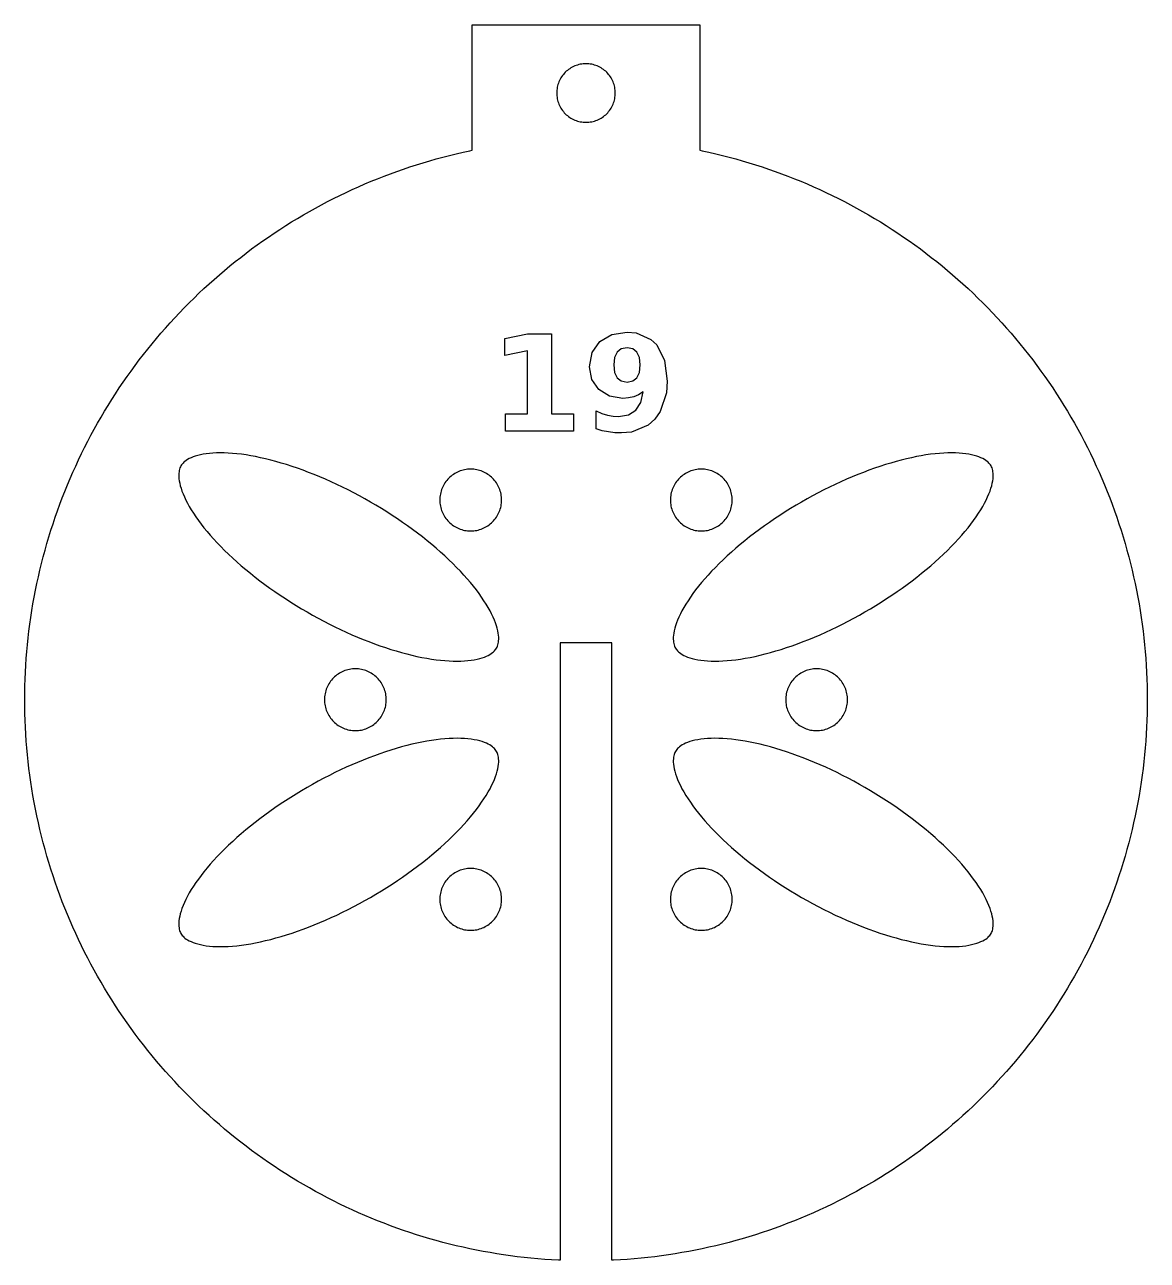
# Model space of a CAD drawing. Header units: millimetres. Extents: x -34 to 108, y -34 to 42.
# Drawn here: x 38.5 to 107.5, y -34.5 to 41.5 of the extents above; entities that cross this region are included whole.
import ezdxf

# ---------------------------------------------------------------- set-up
doc = ezdxf.new("R2010")
doc.units = ezdxf.units.MM
doc.layers.add('CUT', color=1, linetype='Continuous')
doc.layers.add('ENGRAVE', color=7, linetype='Continuous')

msp = doc.modelspace()

# ---------------------------------------------------------------- linework, layer by layer
at = {"layer": 'CUT'}
for points in [[(107.458, -1.693), (107.435, -2.116), (107.407, -2.538), (107.373, -2.96), (107.334, -3.382), (107.29, -3.803), (107.241, -4.223), (107.186, -4.643), (107.127, -5.062), (107.062, -5.481), (106.992, -5.898), (106.917, -6.315), (106.837, -6.731), (106.752, -7.145), (106.662, -7.559), (106.566, -7.972), (106.466, -8.383), (106.361, -8.793), (106.25, -9.202), (106.135, -9.609), (106.014, -10.015), (105.889, -10.419), (105.759, -10.822), (105.623, -11.223), (105.483, -11.623), (105.338, -12.02), (105.188, -12.416), (105.033, -12.81), (104.874, -13.203), (104.709, -13.593), (104.54, -13.981), (104.366, -14.367), (104.188, -14.751), (104.004, -15.132), (103.816, -15.512), (103.624, -15.889), (103.426, -16.263), (103.224, -16.635), (103.018, -17.005), (102.807, -17.372), (102.592, -17.737), (102.372, -18.098), (102.147, -18.457), (101.919, -18.814), (101.686, -19.167), (101.448, -19.518), (101.207, -19.865), (100.961, -20.21), (100.711, -20.552), (100.456, -20.89), (100.198, -21.225), (99.935, -21.558), (99.669, -21.887), (99.398, -22.212), (99.124, -22.534), (98.845, -22.853), (98.563, -23.169), (98.277, -23.481), (97.987, -23.789), (97.693, -24.094), (97.395, -24.395), (97.094, -24.693), (96.789, -24.987), (96.481, -25.277), (96.169, -25.563), (95.853, -25.845), (95.534, -26.124), (95.212, -26.398), (94.887, -26.669), (94.558, -26.935), (94.225, -27.198), (93.89, -27.456), (93.552, -27.711), (93.21, -27.961), (92.865, -28.207), (92.518, -28.448), (92.167, -28.686), (91.814, -28.919), (91.457, -29.147), (91.098, -29.372), (90.737, -29.592), (90.372, -29.807), (90.005, -30.018), (89.635, -30.224), (89.263, -30.426), (88.889, -30.624), (88.512, -30.816), (88.132, -31.004), (87.751, -31.188), (87.367, -31.366), (86.981, -31.54), (86.593, -31.709), (86.203, -31.874), (85.81, -32.033), (85.416, -32.188), (85.02, -32.338), (84.623, -32.483), (84.223, -32.623), (83.822, -32.759), (83.419, -32.889), (83.015, -33.014), (82.609, -33.135), (82.202, -33.25), (81.793, -33.361), (81.383, -33.466), (80.972, -33.566), (80.559, -33.662), (80.145, -33.752), (79.731, -33.837), (79.315, -33.917), (78.898, -33.992), (78.481, -34.062), (78.062, -34.127), (77.643, -34.186), (77.223, -34.241), (76.803, -34.29), (76.382, -34.334), (75.96, -34.373), (75.538, -34.407), (75.116, -34.435), (74.693, -34.458), (74.588, -34.463), (74.588, 3.5), (71.412, 3.5), (71.412, -34.463), (71.307, -34.458), (70.884, -34.435), (70.462, -34.407), (70.04, -34.373), (69.618, -34.334), (69.197, -34.29), (68.777, -34.241), (68.357, -34.186), (67.938, -34.127), (67.519, -34.062), (67.102, -33.992), (66.685, -33.917), (66.269, -33.837), (65.855, -33.752), (65.441, -33.662), (65.028, -33.566), (64.617, -33.466), (64.207, -33.361), (63.798, -33.25), (63.391, -33.135), (62.985, -33.014), (62.581, -32.889), (62.178, -32.759), (61.777, -32.623), (61.377, -32.483), (60.98, -32.338), (60.584, -32.188), (60.19, -32.033), (59.797, -31.874), (59.407, -31.709), (59.019, -31.54), (58.633, -31.366), (58.249, -31.188), (57.868, -31.004), (57.488, -30.816), (57.111, -30.624), (56.737, -30.426), (56.365, -30.224), (55.995, -30.018), (55.628, -29.807), (55.263, -29.592), (54.902, -29.372), (54.543, -29.147), (54.186, -28.919), (53.833, -28.686), (53.482, -28.448), (53.135, -28.207), (52.79, -27.961), (52.448, -27.711), (52.11, -27.456), (51.775, -27.198), (51.442, -26.935), (51.113, -26.669), (50.788, -26.398), (50.466, -26.124), (50.147, -25.845), (49.831, -25.563), (49.519, -25.277), (49.211, -24.987), (48.906, -24.693), (48.605, -24.395), (48.307, -24.094), (48.013, -23.789), (47.723, -23.481), (47.437, -23.169), (47.155, -22.853), (46.876, -22.534), (46.602, -22.212), (46.331, -21.887), (46.065, -21.558), (45.802, -21.225), (45.544, -20.89), (45.289, -20.552), (45.039, -20.21), (44.793, -19.865), (44.552, -19.518), (44.314, -19.167), (44.081, -18.814), (43.853, -18.457), (43.628, -18.098), (43.408, -17.737), (43.193, -17.372), (42.982, -17.005), (42.776, -16.635), (42.574, -16.263), (42.376, -15.889), (42.184, -15.512), (41.996, -15.132), (41.812, -14.751), (41.634, -14.367), (41.46, -13.981), (41.291, -13.593), (41.126, -13.203), (40.967, -12.81), (40.812, -12.416), (40.662, -12.02), (40.517, -11.623), (40.377, -11.223), (40.241, -10.822), (40.111, -10.419), (39.986, -10.015), (39.865, -9.609), (39.75, -9.202), (39.639, -8.793), (39.534, -8.383), (39.434, -7.972), (39.338, -7.559), (39.248, -7.145), (39.163, -6.731), (39.083, -6.315), (39.008, -5.898), (38.938, -5.481), (38.873, -5.062), (38.814, -4.643), (38.759, -4.223), (38.71, -3.803), (38.666, -3.382), (38.627, -2.96), (38.593, -2.538), (38.565, -2.116), (38.542, -1.693), (38.523, -1.27), (38.51, -0.847), (38.503, -0.423), (38.5, 0), (38.503, 0.423), (38.51, 0.847), (38.523, 1.27), (38.542, 1.693), (38.565, 2.116), (38.593, 2.538), (38.627, 2.96), (38.666, 3.382), (38.71, 3.803), (38.759, 4.223), (38.814, 4.643), (38.873, 5.062), (38.938, 5.481), (39.008, 5.898), (39.083, 6.315), (39.163, 6.731), (39.248, 7.145), (39.338, 7.559), (39.434, 7.972), (39.534, 8.383), (39.639, 8.793), (39.75, 9.202), (39.865, 9.609), (39.986, 10.015), (40.111, 10.419), (40.241, 10.822), (40.377, 11.223), (40.517, 11.623), (40.662, 12.02), (40.812, 12.416), (40.967, 12.81), (41.126, 13.203), (41.291, 13.593), (41.46, 13.981), (41.634, 14.367), (41.812, 14.751), (41.996, 15.132), (42.184, 15.512), (42.376, 15.889), (42.574, 16.263), (42.776, 16.635), (42.982, 17.005), (43.193, 17.372), (43.408, 17.737), (43.628, 18.098), (43.853, 18.457), (44.081, 18.814), (44.314, 19.167), (44.552, 19.518), (44.793, 19.865), (45.039, 20.21), (45.289, 20.552), (45.544, 20.89), (45.802, 21.225), (46.065, 21.558), (46.331, 21.887), (46.602, 22.212), (46.876, 22.534), (47.155, 22.853), (47.437, 23.169), (47.723, 23.481), (48.013, 23.789), (48.307, 24.094), (48.605, 24.395), (48.906, 24.693), (49.211, 24.987), (49.519, 25.277), (49.831, 25.563), (50.147, 25.845), (50.466, 26.124), (50.788, 26.398), (51.113, 26.669), (51.442, 26.935), (51.775, 27.198), (52.11, 27.456), (52.448, 27.711), (52.79, 27.961), (53.135, 28.207), (53.482, 28.448), (53.833, 28.686), (54.186, 28.919), (54.543, 29.147), (54.902, 29.372), (55.263, 29.592), (55.628, 29.807), (55.995, 30.018), (56.365, 30.224), (56.737, 30.426), (57.111, 30.624), (57.488, 30.816), (57.868, 31.004), (58.249, 31.188), (58.633, 31.366), (59.019, 31.54), (59.407, 31.709), (59.797, 31.874), (60.19, 32.033), (60.584, 32.188), (60.98, 32.338), (61.377, 32.483), (61.777, 32.623), (62.178, 32.759), (62.581, 32.889), (62.985, 33.014), (63.391, 33.135), (63.798, 33.25), (64.207, 33.361), (64.617, 33.466), (65.028, 33.566), (65.441, 33.662), (65.855, 33.752), (66, 33.782), (66, 41.5), (80, 41.5), (80, 33.782), (80.145, 33.752), (80.559, 33.662), (80.972, 33.566), (81.383, 33.466), (81.793, 33.361), (82.202, 33.25), (82.609, 33.135), (83.015, 33.014), (83.419, 32.889), (83.822, 32.759), (84.223, 32.623), (84.623, 32.483), (85.02, 32.338), (85.416, 32.188), (85.81, 32.033), (86.203, 31.874), (86.593, 31.709), (86.981, 31.54), (87.367, 31.366), (87.751, 31.188), (88.132, 31.004), (88.512, 30.816), (88.889, 30.624), (89.263, 30.426), (89.635, 30.224), (90.005, 30.018), (90.372, 29.807), (90.737, 29.592), (91.098, 29.372), (91.457, 29.147), (91.814, 28.919), (92.167, 28.686), (92.518, 28.448), (92.865, 28.207), (93.21, 27.961), (93.552, 27.711), (93.89, 27.456), (94.225, 27.198), (94.558, 26.935), (94.887, 26.669), (95.212, 26.398), (95.534, 26.124), (95.853, 25.845), (96.169, 25.563), (96.481, 25.277), (96.789, 24.987), (97.094, 24.693), (97.395, 24.395), (97.693, 24.094), (97.987, 23.789), (98.277, 23.481), (98.563, 23.169), (98.845, 22.853), (99.124, 22.534), (99.398, 22.212), (99.669, 21.887), (99.935, 21.558), (100.198, 21.225), (100.456, 20.89), (100.711, 20.552), (100.961, 20.21), (101.207, 19.865), (101.448, 19.518), (101.686, 19.167), (101.919, 18.814), (102.147, 18.457), (102.372, 18.098), (102.592, 17.737), (102.807, 17.372), (103.018, 17.005), (103.224, 16.635), (103.426, 16.263), (103.624, 15.889), (103.816, 15.512), (104.004, 15.132), (104.188, 14.751), (104.366, 14.367), (104.54, 13.981), (104.709, 13.593), (104.874, 13.203), (105.033, 12.81), (105.188, 12.416), (105.338, 12.02), (105.483, 11.623), (105.623, 11.223), (105.759, 10.822), (105.889, 10.419), (106.014, 10.015), (106.135, 9.609), (106.25, 9.202), (106.361, 8.793), (106.466, 8.383), (106.566, 7.972), (106.662, 7.559), (106.752, 7.145), (106.837, 6.731), (106.917, 6.315), (106.992, 5.898), (107.062, 5.481), (107.127, 5.062), (107.186, 4.643), (107.241, 4.223), (107.29, 3.803), (107.334, 3.382), (107.373, 2.96), (107.407, 2.538), (107.435, 2.116), (107.458, 1.693), (107.477, 1.27), (107.49, 0.847), (107.497, 0.423), (107.5, 0), (107.497, -0.423), (107.49, -0.847), (107.477, -1.27), (107.458, -1.693)], [(74.798, 37.388), (74.791, 37.476), (74.781, 37.564), (74.765, 37.651), (74.746, 37.737), (74.722, 37.823), (74.695, 37.906), (74.663, 37.989), (74.627, 38.07), (74.587, 38.149), (74.544, 38.225), (74.497, 38.3), (74.446, 38.372), (74.391, 38.442), (74.334, 38.509), (74.273, 38.573), (74.209, 38.634), (74.142, 38.691), (74.072, 38.746), (74, 38.797), (73.925, 38.844), (73.849, 38.887), (73.77, 38.927), (73.689, 38.963), (73.606, 38.995), (73.523, 39.022), (73.437, 39.046), (73.351, 39.065), (73.264, 39.081), (73.176, 39.091), (73.088, 39.098), (73, 39.1), (72.912, 39.098), (72.824, 39.091), (72.736, 39.081), (72.649, 39.065), (72.563, 39.046), (72.477, 39.022), (72.394, 38.995), (72.311, 38.963), (72.23, 38.927), (72.151, 38.887), (72.075, 38.844), (72, 38.797), (71.928, 38.746), (71.858, 38.691), (71.791, 38.634), (71.727, 38.573), (71.666, 38.509), (71.609, 38.442), (71.554, 38.372), (71.503, 38.3), (71.456, 38.225), (71.413, 38.149), (71.373, 38.07), (71.337, 37.989), (71.305, 37.906), (71.278, 37.823), (71.254, 37.737), (71.235, 37.651), (71.219, 37.564), (71.209, 37.476), (71.202, 37.388), (71.2, 37.3), (71.202, 37.212), (71.209, 37.124), (71.219, 37.036), (71.235, 36.949), (71.254, 36.863), (71.278, 36.777), (71.305, 36.694), (71.337, 36.611), (71.373, 36.53), (71.413, 36.451), (71.456, 36.375), (71.503, 36.3), (71.554, 36.228), (71.609, 36.158), (71.666, 36.091), (71.727, 36.027), (71.791, 35.966), (71.858, 35.909), (71.928, 35.854), (72, 35.803), (72.075, 35.756), (72.151, 35.713), (72.23, 35.673), (72.311, 35.637), (72.394, 35.605), (72.477, 35.578), (72.563, 35.554), (72.649, 35.535), (72.736, 35.519), (72.824, 35.509), (72.912, 35.502), (73, 35.5), (73.088, 35.502), (73.176, 35.509), (73.264, 35.519), (73.351, 35.535), (73.437, 35.554), (73.523, 35.578), (73.606, 35.605), (73.689, 35.637), (73.77, 35.673), (73.849, 35.713), (73.925, 35.756), (74, 35.803), (74.072, 35.854), (74.142, 35.909), (74.209, 35.966), (74.273, 36.027), (74.334, 36.091), (74.391, 36.158), (74.446, 36.228), (74.497, 36.3), (74.544, 36.375), (74.587, 36.451), (74.627, 36.53), (74.663, 36.611), (74.695, 36.694), (74.722, 36.777), (74.746, 36.863), (74.765, 36.949), (74.781, 37.036), (74.791, 37.124), (74.798, 37.212), (74.8, 37.3), (74.798, 37.388)], [(60.423, 11.752), (60.089, 11.955), (59.751, 12.152), (59.411, 12.346), (59.069, 12.534), (58.724, 12.718), (58.379, 12.896), (58.032, 13.069), (57.684, 13.235), (57.337, 13.397), (56.99, 13.552), (56.643, 13.7), (56.297, 13.843), (55.953, 13.978), (55.611, 14.107), (55.272, 14.23), (54.935, 14.345), (54.601, 14.453), (54.271, 14.553), (53.945, 14.647), (53.624, 14.733), (53.308, 14.811), (52.997, 14.882), (52.692, 14.946), (52.394, 15.001), (52.102, 15.049), (51.818, 15.09), (51.541, 15.122), (51.272, 15.147), (51.012, 15.165), (50.761, 15.175), (50.52, 15.178), (50.288, 15.174), (50.067, 15.163), (49.857, 15.146), (49.659, 15.122), (49.472, 15.092), (49.297, 15.057), (49.135, 15.017), (48.985, 14.973), (48.848, 14.925), (48.724, 14.874), (48.613, 14.821), (48.514, 14.767), (48.427, 14.711), (48.352, 14.655), (48.286, 14.6), (48.23, 14.544), (48.181, 14.488), (48.139, 14.432), (48.103, 14.374), (48.071, 14.314), (48.043, 14.25), (48.019, 14.18), (47.999, 14.103), (47.984, 14.018), (47.973, 13.925), (47.969, 13.822), (47.971, 13.709), (47.981, 13.586), (47.998, 13.453), (48.025, 13.311), (48.062, 13.159), (48.108, 12.999), (48.166, 12.83), (48.233, 12.653), (48.312, 12.469), (48.402, 12.279), (48.503, 12.082), (48.615, 11.879), (48.738, 11.672), (48.873, 11.46), (49.018, 11.243), (49.174, 11.023), (49.341, 10.8), (49.518, 10.574), (49.705, 10.345), (49.903, 10.114), (50.11, 9.882), (50.327, 9.648), (50.553, 9.414), (50.788, 9.178), (51.032, 8.943), (51.284, 8.708), (51.545, 8.473), (51.813, 8.238), (52.088, 8.005), (52.371, 7.774), (52.661, 7.544), (52.957, 7.315), (53.259, 7.09), (53.567, 6.866), (53.88, 6.646), (54.198, 6.429), (54.521, 6.215), (54.848, 6.004), (55.179, 5.798), (55.514, 5.595), (55.851, 5.398), (56.191, 5.204), (56.534, 5.016), (56.878, 4.832), (57.224, 4.654), (57.571, 4.481), (57.918, 4.315), (58.266, 4.153), (58.613, 3.998), (58.96, 3.85), (59.305, 3.707), (59.649, 3.572), (59.991, 3.443), (60.331, 3.32), (60.668, 3.205), (61.001, 3.097), (61.331, 2.997), (61.657, 2.903), (61.978, 2.817), (62.295, 2.739), (62.605, 2.668), (62.91, 2.604), (63.209, 2.549), (63.5, 2.501), (63.785, 2.46), (64.062, 2.428), (64.33, 2.403), (64.59, 2.385), (64.841, 2.375), (65.083, 2.372), (65.314, 2.376), (65.535, 2.387), (65.745, 2.404), (65.944, 2.428), (66.131, 2.458), (66.305, 2.493), (66.468, 2.533), (66.618, 2.577), (66.754, 2.625), (66.878, 2.676), (66.989, 2.729), (67.088, 2.783), (67.175, 2.839), (67.251, 2.895), (67.316, 2.95), (67.373, 3.006), (67.421, 3.062), (67.463, 3.118), (67.5, 3.176), (67.532, 3.236), (67.559, 3.3), (67.583, 3.37), (67.603, 3.447), (67.619, 3.532), (67.629, 3.625), (67.634, 3.728), (67.632, 3.841), (67.622, 3.964), (67.604, 4.097), (67.577, 4.239), (67.541, 4.391), (67.494, 4.551), (67.437, 4.72), (67.369, 4.897), (67.29, 5.081), (67.201, 5.271), (67.1, 5.468), (66.987, 5.671), (66.864, 5.878), (66.73, 6.09), (66.584, 6.307), (66.428, 6.527), (66.262, 6.75), (66.084, 6.976), (65.897, 7.205), (65.7, 7.436), (65.492, 7.668), (65.276, 7.902), (65.049, 8.136), (64.814, 8.372), (64.571, 8.607), (64.318, 8.842), (64.058, 9.077), (63.79, 9.312), (63.514, 9.545), (63.231, 9.776), (62.942, 10.006), (62.646, 10.235), (62.344, 10.46), (62.036, 10.684), (61.723, 10.904), (61.404, 11.121), (61.081, 11.335), (60.754, 11.546), (60.423, 11.752)], [(89.466, 5.016), (89.809, 5.204), (90.149, 5.398), (90.486, 5.595), (90.821, 5.798), (91.152, 6.004), (91.479, 6.215), (91.802, 6.429), (92.12, 6.646), (92.433, 6.866), (92.741, 7.09), (93.043, 7.315), (93.339, 7.544), (93.629, 7.774), (93.912, 8.005), (94.187, 8.238), (94.455, 8.473), (94.716, 8.708), (94.968, 8.943), (95.212, 9.178), (95.447, 9.414), (95.673, 9.648), (95.89, 9.882), (96.097, 10.114), (96.295, 10.345), (96.482, 10.574), (96.659, 10.8), (96.826, 11.023), (96.982, 11.243), (97.127, 11.46), (97.262, 11.672), (97.385, 11.879), (97.497, 12.082), (97.598, 12.279), (97.688, 12.469), (97.767, 12.653), (97.834, 12.83), (97.892, 12.999), (97.938, 13.159), (97.975, 13.311), (98.002, 13.453), (98.019, 13.586), (98.029, 13.709), (98.031, 13.822), (98.027, 13.925), (98.016, 14.018), (98.001, 14.103), (97.981, 14.18), (97.957, 14.25), (97.929, 14.314), (97.897, 14.374), (97.861, 14.432), (97.819, 14.488), (97.77, 14.544), (97.714, 14.6), (97.648, 14.655), (97.573, 14.711), (97.486, 14.767), (97.387, 14.821), (97.276, 14.874), (97.152, 14.925), (97.015, 14.973), (96.865, 15.017), (96.703, 15.057), (96.528, 15.092), (96.341, 15.122), (96.143, 15.146), (95.933, 15.163), (95.712, 15.174), (95.48, 15.178), (95.239, 15.175), (94.988, 15.165), (94.728, 15.147), (94.459, 15.122), (94.182, 15.09), (93.898, 15.049), (93.606, 15.001), (93.308, 14.946), (93.003, 14.882), (92.692, 14.811), (92.376, 14.733), (92.055, 14.647), (91.729, 14.553), (91.399, 14.453), (91.065, 14.345), (90.728, 14.23), (90.389, 14.107), (90.047, 13.978), (89.703, 13.843), (89.357, 13.7), (89.01, 13.552), (88.663, 13.397), (88.316, 13.235), (87.968, 13.069), (87.621, 12.896), (87.276, 12.718), (86.931, 12.534), (86.589, 12.346), (86.249, 12.152), (85.911, 11.955), (85.577, 11.752), (85.246, 11.546), (84.919, 11.335), (84.596, 11.121), (84.277, 10.904), (83.964, 10.684), (83.656, 10.46), (83.354, 10.235), (83.058, 10.006), (82.769, 9.776), (82.486, 9.545), (82.21, 9.312), (81.942, 9.077), (81.682, 8.842), (81.429, 8.607), (81.186, 8.372), (80.951, 8.136), (80.724, 7.902), (80.508, 7.668), (80.3, 7.436), (80.103, 7.205), (79.916, 6.976), (79.738, 6.75), (79.572, 6.527), (79.416, 6.307), (79.27, 6.09), (79.136, 5.878), (79.013, 5.671), (78.9, 5.468), (78.799, 5.271), (78.71, 5.081), (78.631, 4.897), (78.563, 4.72), (78.506, 4.551), (78.459, 4.391), (78.423, 4.239), (78.396, 4.097), (78.378, 3.964), (78.368, 3.841), (78.366, 3.728), (78.371, 3.625), (78.381, 3.532), (78.397, 3.447), (78.417, 3.37), (78.441, 3.3), (78.468, 3.236), (78.5, 3.176), (78.537, 3.118), (78.579, 3.062), (78.627, 3.006), (78.684, 2.95), (78.749, 2.895), (78.825, 2.839), (78.912, 2.783), (79.011, 2.729), (79.122, 2.676), (79.246, 2.625), (79.382, 2.577), (79.532, 2.533), (79.695, 2.493), (79.869, 2.458), (80.056, 2.428), (80.255, 2.404), (80.465, 2.387), (80.686, 2.376), (80.917, 2.372), (81.159, 2.375), (81.41, 2.385), (81.67, 2.403), (81.938, 2.428), (82.215, 2.46), (82.5, 2.501), (82.791, 2.549), (83.09, 2.604), (83.395, 2.668), (83.705, 2.739), (84.022, 2.817), (84.343, 2.903), (84.669, 2.997), (84.999, 3.097), (85.332, 3.205), (85.669, 3.32), (86.009, 3.443), (86.351, 3.572), (86.695, 3.707), (87.04, 3.85), (87.387, 3.998), (87.734, 4.153), (88.082, 4.315), (88.429, 4.481), (88.776, 4.654), (89.122, 4.832), (89.466, 5.016)], [(67.792, 11.997), (67.803, 12.09), (67.81, 12.183), (67.812, 12.276), (67.81, 12.369), (67.803, 12.462), (67.792, 12.555), (67.776, 12.647), (67.755, 12.737), (67.73, 12.827), (67.701, 12.916), (67.668, 13.003), (67.63, 13.088), (67.588, 13.171), (67.542, 13.253), (67.492, 13.331), (67.438, 13.408), (67.381, 13.481), (67.32, 13.552), (67.256, 13.619), (67.188, 13.683), (67.118, 13.744), (67.044, 13.802), (66.968, 13.855), (66.889, 13.905), (66.808, 13.951), (66.725, 13.993), (66.639, 14.031), (66.552, 14.064), (66.464, 14.094), (66.374, 14.119), (66.283, 14.139), (66.191, 14.155), (66.099, 14.166), (66.006, 14.173), (65.912, 14.176), (65.819, 14.173), (65.726, 14.166), (65.634, 14.155), (65.542, 14.139), (65.451, 14.119), (65.361, 14.094), (65.273, 14.064), (65.186, 14.031), (65.1, 13.993), (65.017, 13.951), (64.936, 13.905), (64.857, 13.855), (64.781, 13.802), (64.707, 13.744), (64.637, 13.683), (64.569, 13.619), (64.505, 13.552), (64.444, 13.481), (64.387, 13.408), (64.333, 13.331), (64.283, 13.253), (64.237, 13.171), (64.195, 13.088), (64.157, 13.003), (64.124, 12.916), (64.095, 12.827), (64.07, 12.737), (64.049, 12.647), (64.033, 12.555), (64.022, 12.462), (64.015, 12.369), (64.013, 12.276), (64.015, 12.183), (64.022, 12.09), (64.033, 11.997), (64.049, 11.905), (64.07, 11.814), (64.095, 11.724), (64.124, 11.636), (64.157, 11.549), (64.195, 11.464), (64.237, 11.38), (64.283, 11.299), (64.333, 11.221), (64.387, 11.144), (64.444, 11.071), (64.505, 11), (64.569, 10.933), (64.637, 10.868), (64.707, 10.807), (64.781, 10.75), (64.857, 10.696), (64.936, 10.647), (65.017, 10.601), (65.1, 10.559), (65.186, 10.521), (65.273, 10.487), (65.361, 10.458), (65.451, 10.433), (65.542, 10.413), (65.634, 10.397), (65.726, 10.385), (65.819, 10.379), (65.912, 10.376), (66.006, 10.379), (66.099, 10.385), (66.191, 10.397), (66.283, 10.413), (66.374, 10.433), (66.464, 10.458), (66.552, 10.487), (66.639, 10.521), (66.725, 10.559), (66.808, 10.601), (66.889, 10.647), (66.968, 10.696), (67.044, 10.75), (67.118, 10.807), (67.188, 10.868), (67.256, 10.933), (67.32, 11), (67.381, 11.071), (67.438, 11.144), (67.492, 11.221), (67.542, 11.299), (67.588, 11.38), (67.63, 11.464), (67.668, 11.549), (67.701, 11.636), (67.73, 11.724), (67.755, 11.814), (67.776, 11.905), (67.792, 11.997)], [(81.967, 11.997), (81.978, 12.09), (81.985, 12.183), (81.987, 12.276), (81.985, 12.369), (81.978, 12.462), (81.967, 12.555), (81.951, 12.647), (81.93, 12.737), (81.905, 12.827), (81.876, 12.916), (81.843, 13.003), (81.805, 13.088), (81.763, 13.171), (81.717, 13.253), (81.667, 13.331), (81.613, 13.408), (81.556, 13.481), (81.495, 13.552), (81.431, 13.619), (81.363, 13.683), (81.293, 13.744), (81.219, 13.802), (81.143, 13.855), (81.064, 13.905), (80.983, 13.951), (80.9, 13.993), (80.814, 14.031), (80.727, 14.064), (80.639, 14.094), (80.549, 14.119), (80.458, 14.139), (80.366, 14.155), (80.274, 14.166), (80.181, 14.173), (80.087, 14.176), (79.994, 14.173), (79.901, 14.166), (79.809, 14.155), (79.717, 14.139), (79.626, 14.119), (79.536, 14.094), (79.448, 14.064), (79.361, 14.031), (79.275, 13.993), (79.192, 13.951), (79.111, 13.905), (79.032, 13.855), (78.956, 13.802), (78.882, 13.744), (78.812, 13.683), (78.744, 13.619), (78.68, 13.552), (78.619, 13.481), (78.562, 13.408), (78.508, 13.331), (78.458, 13.253), (78.412, 13.171), (78.37, 13.088), (78.332, 13.003), (78.299, 12.916), (78.27, 12.827), (78.245, 12.737), (78.224, 12.647), (78.208, 12.555), (78.197, 12.462), (78.19, 12.369), (78.188, 12.276), (78.19, 12.183), (78.197, 12.09), (78.208, 11.997), (78.224, 11.905), (78.245, 11.814), (78.27, 11.724), (78.299, 11.636), (78.332, 11.549), (78.37, 11.464), (78.412, 11.38), (78.458, 11.299), (78.508, 11.221), (78.562, 11.144), (78.619, 11.071), (78.68, 11), (78.744, 10.933), (78.812, 10.868), (78.882, 10.807), (78.956, 10.75), (79.032, 10.696), (79.111, 10.647), (79.192, 10.601), (79.275, 10.559), (79.361, 10.521), (79.448, 10.487), (79.536, 10.458), (79.626, 10.433), (79.717, 10.413), (79.809, 10.397), (79.901, 10.385), (79.994, 10.379), (80.087, 10.376), (80.181, 10.379), (80.274, 10.385), (80.366, 10.397), (80.458, 10.413), (80.549, 10.433), (80.639, 10.458), (80.727, 10.487), (80.814, 10.521), (80.9, 10.559), (80.983, 10.601), (81.064, 10.647), (81.143, 10.696), (81.219, 10.75), (81.293, 10.807), (81.363, 10.868), (81.431, 10.933), (81.495, 11), (81.556, 11.071), (81.613, 11.144), (81.667, 11.221), (81.717, 11.299), (81.763, 11.38), (81.805, 11.464), (81.843, 11.549), (81.876, 11.636), (81.905, 11.724), (81.93, 11.814), (81.951, 11.905), (81.967, 11.997)], [(60.715, -0.186), (60.722, -0.093), (60.725, 0), (60.722, 0.093), (60.715, 0.186), (60.704, 0.279), (60.688, 0.371), (60.668, 0.462), (60.643, 0.551), (60.614, 0.64), (60.58, 0.727), (60.542, 0.812), (60.5, 0.895), (60.454, 0.977), (60.404, 1.055), (60.351, 1.132), (60.293, 1.205), (60.233, 1.276), (60.168, 1.343), (60.101, 1.408), (60.03, 1.468), (59.957, 1.526), (59.88, 1.579), (59.802, 1.629), (59.72, 1.675), (59.637, 1.717), (59.552, 1.755), (59.465, 1.789), (59.376, 1.818), (59.287, 1.843), (59.196, 1.863), (59.104, 1.879), (59.011, 1.89), (58.918, 1.897), (58.825, 1.9), (58.732, 1.897), (58.639, 1.89), (58.546, 1.879), (58.454, 1.863), (58.363, 1.843), (58.274, 1.818), (58.185, 1.789), (58.098, 1.755), (58.013, 1.717), (57.93, 1.675), (57.848, 1.629), (57.77, 1.579), (57.693, 1.526), (57.62, 1.468), (57.549, 1.408), (57.482, 1.343), (57.417, 1.276), (57.357, 1.205), (57.299, 1.132), (57.246, 1.055), (57.196, 0.977), (57.15, 0.895), (57.108, 0.812), (57.07, 0.727), (57.036, 0.64), (57.007, 0.551), (56.982, 0.462), (56.962, 0.371), (56.946, 0.279), (56.935, 0.186), (56.928, 0.093), (56.925, 0), (56.928, -0.093), (56.935, -0.186), (56.946, -0.279), (56.962, -0.371), (56.982, -0.462), (57.007, -0.551), (57.036, -0.64), (57.07, -0.727), (57.108, -0.812), (57.15, -0.895), (57.196, -0.977), (57.246, -1.055), (57.299, -1.132), (57.357, -1.205), (57.417, -1.276), (57.482, -1.343), (57.549, -1.408), (57.62, -1.468), (57.693, -1.526), (57.77, -1.579), (57.848, -1.629), (57.93, -1.675), (58.013, -1.717), (58.098, -1.755), (58.185, -1.789), (58.274, -1.818), (58.363, -1.843), (58.454, -1.863), (58.546, -1.879), (58.639, -1.89), (58.732, -1.897), (58.825, -1.9), (58.918, -1.897), (59.011, -1.89), (59.104, -1.879), (59.196, -1.863), (59.287, -1.843), (59.376, -1.818), (59.465, -1.789), (59.552, -1.755), (59.637, -1.717), (59.72, -1.675), (59.802, -1.629), (59.88, -1.579), (59.957, -1.526), (60.03, -1.468), (60.101, -1.408), (60.168, -1.343), (60.233, -1.276), (60.293, -1.205), (60.351, -1.132), (60.404, -1.055), (60.454, -0.977), (60.5, -0.895), (60.542, -0.812), (60.58, -0.727), (60.614, -0.64), (60.643, -0.551), (60.668, -0.462), (60.688, -0.371), (60.704, -0.279), (60.715, -0.186)], [(89.054, -0.279), (89.065, -0.186), (89.072, -0.093), (89.075, 0), (89.072, 0.093), (89.065, 0.186), (89.054, 0.279), (89.038, 0.371), (89.018, 0.462), (88.993, 0.551), (88.964, 0.64), (88.93, 0.727), (88.892, 0.812), (88.85, 0.895), (88.804, 0.977), (88.754, 1.055), (88.701, 1.132), (88.643, 1.205), (88.583, 1.276), (88.518, 1.343), (88.451, 1.408), (88.38, 1.468), (88.307, 1.526), (88.23, 1.579), (88.152, 1.629), (88.07, 1.675), (87.987, 1.717), (87.902, 1.755), (87.815, 1.789), (87.726, 1.818), (87.637, 1.843), (87.546, 1.863), (87.454, 1.879), (87.361, 1.89), (87.268, 1.897), (87.175, 1.9), (87.082, 1.897), (86.989, 1.89), (86.896, 1.879), (86.804, 1.863), (86.713, 1.843), (86.624, 1.818), (86.535, 1.789), (86.448, 1.755), (86.363, 1.717), (86.28, 1.675), (86.198, 1.629), (86.12, 1.579), (86.043, 1.526), (85.97, 1.468), (85.899, 1.408), (85.832, 1.343), (85.767, 1.276), (85.707, 1.205), (85.649, 1.132), (85.596, 1.055), (85.546, 0.977), (85.5, 0.895), (85.458, 0.812), (85.42, 0.727), (85.386, 0.64), (85.357, 0.551), (85.332, 0.462), (85.312, 0.371), (85.296, 0.279), (85.285, 0.186), (85.278, 0.093), (85.275, 0), (85.278, -0.093), (85.285, -0.186), (85.296, -0.279), (85.312, -0.371), (85.332, -0.462), (85.357, -0.551), (85.386, -0.64), (85.42, -0.727), (85.458, -0.812), (85.5, -0.895), (85.546, -0.977), (85.596, -1.055), (85.649, -1.132), (85.707, -1.205), (85.767, -1.276), (85.832, -1.343), (85.899, -1.408), (85.97, -1.468), (86.043, -1.526), (86.12, -1.579), (86.198, -1.629), (86.28, -1.675), (86.363, -1.717), (86.448, -1.755), (86.535, -1.789), (86.624, -1.818), (86.713, -1.843), (86.804, -1.863), (86.896, -1.879), (86.989, -1.89), (87.082, -1.897), (87.175, -1.9), (87.268, -1.897), (87.361, -1.89), (87.454, -1.879), (87.546, -1.863), (87.637, -1.843), (87.726, -1.818), (87.815, -1.789), (87.902, -1.755), (87.987, -1.717), (88.07, -1.675), (88.152, -1.629), (88.23, -1.579), (88.307, -1.526), (88.38, -1.468), (88.451, -1.408), (88.518, -1.343), (88.583, -1.276), (88.643, -1.205), (88.701, -1.132), (88.754, -1.055), (88.804, -0.977), (88.85, -0.895), (88.892, -0.812), (88.93, -0.727), (88.964, -0.64), (88.993, -0.551), (89.018, -0.462), (89.038, -0.371), (89.054, -0.279)], [(56.878, -4.832), (56.534, -5.016), (56.191, -5.204), (55.851, -5.398), (55.514, -5.595), (55.179, -5.798), (54.848, -6.004), (54.521, -6.215), (54.198, -6.429), (53.88, -6.646), (53.567, -6.866), (53.259, -7.09), (52.957, -7.315), (52.661, -7.544), (52.371, -7.774), (52.088, -8.005), (51.813, -8.238), (51.545, -8.473), (51.284, -8.708), (51.032, -8.943), (50.788, -9.178), (50.553, -9.414), (50.327, -9.648), (50.11, -9.882), (49.903, -10.114), (49.705, -10.345), (49.518, -10.574), (49.341, -10.8), (49.174, -11.023), (49.018, -11.243), (48.873, -11.46), (48.738, -11.672), (48.615, -11.879), (48.503, -12.082), (48.402, -12.279), (48.312, -12.469), (48.233, -12.653), (48.166, -12.83), (48.108, -12.999), (48.062, -13.159), (48.025, -13.311), (47.998, -13.453), (47.981, -13.586), (47.971, -13.709), (47.969, -13.822), (47.973, -13.925), (47.984, -14.018), (47.999, -14.103), (48.019, -14.18), (48.043, -14.25), (48.071, -14.314), (48.103, -14.374), (48.139, -14.432), (48.181, -14.488), (48.23, -14.544), (48.286, -14.6), (48.352, -14.655), (48.427, -14.711), (48.514, -14.767), (48.613, -14.821), (48.724, -14.874), (48.848, -14.925), (48.985, -14.973), (49.135, -15.017), (49.297, -15.057), (49.472, -15.092), (49.659, -15.122), (49.857, -15.146), (50.067, -15.163), (50.288, -15.174), (50.52, -15.178), (50.761, -15.175), (51.012, -15.165), (51.272, -15.147), (51.541, -15.122), (51.818, -15.09), (52.102, -15.049), (52.394, -15.001), (52.692, -14.946), (52.997, -14.882), (53.308, -14.811), (53.624, -14.733), (53.945, -14.647), (54.271, -14.553), (54.601, -14.453), (54.935, -14.345), (55.272, -14.23), (55.611, -14.107), (55.953, -13.978), (56.297, -13.843), (56.643, -13.7), (56.99, -13.552), (57.337, -13.397), (57.684, -13.235), (58.032, -13.069), (58.379, -12.896), (58.724, -12.718), (59.069, -12.534), (59.411, -12.346), (59.751, -12.152), (60.089, -11.955), (60.423, -11.752), (60.754, -11.546), (61.081, -11.335), (61.404, -11.121), (61.723, -10.904), (62.036, -10.684), (62.344, -10.46), (62.646, -10.235), (62.942, -10.006), (63.231, -9.776), (63.514, -9.545), (63.79, -9.312), (64.058, -9.077), (64.318, -8.842), (64.571, -8.607), (64.814, -8.372), (65.049, -8.136), (65.276, -7.902), (65.492, -7.668), (65.7, -7.436), (65.897, -7.205), (66.084, -6.976), (66.262, -6.75), (66.428, -6.527), (66.584, -6.307), (66.73, -6.09), (66.864, -5.878), (66.987, -5.671), (67.1, -5.468), (67.201, -5.271), (67.29, -5.081), (67.369, -4.897), (67.437, -4.72), (67.494, -4.551), (67.541, -4.391), (67.577, -4.239), (67.604, -4.097), (67.622, -3.964), (67.632, -3.841), (67.634, -3.728), (67.629, -3.625), (67.619, -3.532), (67.603, -3.447), (67.583, -3.37), (67.559, -3.3), (67.532, -3.236), (67.5, -3.176), (67.463, -3.118), (67.421, -3.062), (67.373, -3.006), (67.316, -2.95), (67.251, -2.895), (67.175, -2.839), (67.088, -2.783), (66.989, -2.729), (66.878, -2.676), (66.754, -2.625), (66.618, -2.577), (66.468, -2.533), (66.305, -2.493), (66.131, -2.458), (65.944, -2.428), (65.745, -2.404), (65.535, -2.387), (65.314, -2.376), (65.083, -2.372), (64.841, -2.375), (64.59, -2.385), (64.33, -2.403), (64.062, -2.428), (63.785, -2.46), (63.5, -2.501), (63.209, -2.549), (62.91, -2.604), (62.605, -2.668), (62.295, -2.739), (61.978, -2.817), (61.657, -2.903), (61.331, -2.997), (61.001, -3.097), (60.668, -3.205), (60.331, -3.32), (59.991, -3.443), (59.649, -3.572), (59.305, -3.707), (58.96, -3.85), (58.613, -3.998), (58.266, -4.153), (57.918, -4.315), (57.571, -4.481), (57.224, -4.654), (56.878, -4.832)], [(85.577, -11.752), (85.911, -11.955), (86.249, -12.152), (86.589, -12.346), (86.931, -12.534), (87.276, -12.718), (87.621, -12.896), (87.968, -13.069), (88.316, -13.235), (88.663, -13.397), (89.01, -13.552), (89.357, -13.7), (89.703, -13.843), (90.047, -13.978), (90.389, -14.107), (90.728, -14.23), (91.065, -14.345), (91.399, -14.453), (91.729, -14.553), (92.055, -14.647), (92.376, -14.733), (92.692, -14.811), (93.003, -14.882), (93.308, -14.946), (93.606, -15.001), (93.898, -15.049), (94.182, -15.09), (94.459, -15.122), (94.728, -15.147), (94.988, -15.165), (95.239, -15.175), (95.48, -15.178), (95.712, -15.174), (95.933, -15.163), (96.143, -15.146), (96.341, -15.122), (96.528, -15.092), (96.703, -15.057), (96.865, -15.017), (97.015, -14.973), (97.152, -14.925), (97.276, -14.874), (97.387, -14.821), (97.486, -14.767), (97.573, -14.711), (97.648, -14.655), (97.714, -14.6), (97.77, -14.544), (97.819, -14.488), (97.861, -14.432), (97.897, -14.374), (97.929, -14.314), (97.957, -14.25), (97.981, -14.18), (98.001, -14.103), (98.016, -14.018), (98.027, -13.925), (98.031, -13.822), (98.029, -13.709), (98.019, -13.586), (98.002, -13.453), (97.975, -13.311), (97.938, -13.159), (97.892, -12.999), (97.834, -12.83), (97.767, -12.653), (97.688, -12.469), (97.598, -12.279), (97.497, -12.082), (97.385, -11.879), (97.262, -11.672), (97.127, -11.46), (96.982, -11.243), (96.826, -11.023), (96.659, -10.8), (96.482, -10.574), (96.295, -10.345), (96.097, -10.114), (95.89, -9.882), (95.673, -9.648), (95.447, -9.414), (95.212, -9.178), (94.968, -8.943), (94.716, -8.708), (94.455, -8.473), (94.187, -8.238), (93.912, -8.005), (93.629, -7.774), (93.339, -7.544), (93.043, -7.315), (92.741, -7.09), (92.433, -6.866), (92.12, -6.646), (91.802, -6.429), (91.479, -6.215), (91.152, -6.004), (90.821, -5.798), (90.486, -5.595), (90.149, -5.398), (89.809, -5.204), (89.466, -5.016), (89.122, -4.832), (88.776, -4.654), (88.429, -4.481), (88.082, -4.315), (87.734, -4.153), (87.387, -3.998), (87.04, -3.85), (86.695, -3.707), (86.351, -3.572), (86.009, -3.443), (85.669, -3.32), (85.332, -3.205), (84.999, -3.097), (84.669, -2.997), (84.343, -2.903), (84.022, -2.817), (83.705, -2.739), (83.395, -2.668), (83.09, -2.604), (82.791, -2.549), (82.5, -2.501), (82.215, -2.46), (81.938, -2.428), (81.67, -2.403), (81.41, -2.385), (81.159, -2.375), (80.917, -2.372), (80.686, -2.376), (80.465, -2.387), (80.255, -2.404), (80.056, -2.428), (79.869, -2.458), (79.695, -2.493), (79.532, -2.533), (79.382, -2.577), (79.246, -2.625), (79.122, -2.676), (79.011, -2.729), (78.912, -2.783), (78.825, -2.839), (78.749, -2.895), (78.684, -2.95), (78.627, -3.006), (78.579, -3.062), (78.537, -3.118), (78.5, -3.176), (78.468, -3.236), (78.441, -3.3), (78.417, -3.37), (78.397, -3.447), (78.381, -3.532), (78.371, -3.625), (78.366, -3.728), (78.368, -3.841), (78.378, -3.964), (78.396, -4.097), (78.423, -4.239), (78.459, -4.391), (78.506, -4.551), (78.563, -4.72), (78.631, -4.897), (78.71, -5.081), (78.799, -5.271), (78.9, -5.468), (79.013, -5.671), (79.136, -5.878), (79.27, -6.09), (79.416, -6.307), (79.572, -6.527), (79.738, -6.75), (79.916, -6.976), (80.103, -7.205), (80.3, -7.436), (80.508, -7.668), (80.724, -7.902), (80.951, -8.136), (81.186, -8.372), (81.429, -8.607), (81.682, -8.842), (81.942, -9.077), (82.21, -9.312), (82.486, -9.545), (82.769, -9.776), (83.058, -10.006), (83.354, -10.235), (83.656, -10.46), (83.964, -10.684), (84.277, -10.904), (84.596, -11.121), (84.919, -11.335), (85.246, -11.546), (85.577, -11.752)], [(67.803, -12.462), (67.81, -12.369), (67.812, -12.276), (67.81, -12.183), (67.803, -12.09), (67.792, -11.997), (67.776, -11.905), (67.755, -11.814), (67.73, -11.724), (67.701, -11.636), (67.668, -11.549), (67.63, -11.464), (67.588, -11.38), (67.542, -11.299), (67.492, -11.221), (67.438, -11.144), (67.381, -11.071), (67.32, -11), (67.256, -10.933), (67.188, -10.868), (67.118, -10.807), (67.044, -10.75), (66.968, -10.696), (66.889, -10.647), (66.808, -10.601), (66.725, -10.559), (66.639, -10.521), (66.552, -10.487), (66.464, -10.458), (66.374, -10.433), (66.283, -10.413), (66.191, -10.397), (66.099, -10.385), (66.006, -10.379), (65.912, -10.376), (65.819, -10.379), (65.726, -10.385), (65.634, -10.397), (65.542, -10.413), (65.451, -10.433), (65.361, -10.458), (65.273, -10.487), (65.186, -10.521), (65.1, -10.559), (65.017, -10.601), (64.936, -10.647), (64.857, -10.696), (64.781, -10.75), (64.707, -10.807), (64.637, -10.868), (64.569, -10.933), (64.505, -11), (64.444, -11.071), (64.387, -11.144), (64.333, -11.221), (64.283, -11.299), (64.237, -11.38), (64.195, -11.464), (64.157, -11.549), (64.124, -11.636), (64.095, -11.724), (64.07, -11.814), (64.049, -11.905), (64.033, -11.997), (64.022, -12.09), (64.015, -12.183), (64.013, -12.276), (64.015, -12.369), (64.022, -12.462), (64.033, -12.555), (64.049, -12.647), (64.07, -12.737), (64.095, -12.827), (64.124, -12.916), (64.157, -13.003), (64.195, -13.088), (64.237, -13.171), (64.283, -13.253), (64.333, -13.331), (64.387, -13.408), (64.444, -13.481), (64.505, -13.552), (64.569, -13.619), (64.637, -13.683), (64.707, -13.744), (64.781, -13.802), (64.857, -13.855), (64.936, -13.905), (65.017, -13.951), (65.1, -13.993), (65.186, -14.031), (65.273, -14.064), (65.361, -14.094), (65.451, -14.119), (65.542, -14.139), (65.634, -14.155), (65.726, -14.166), (65.819, -14.173), (65.912, -14.176), (66.006, -14.173), (66.099, -14.166), (66.191, -14.155), (66.283, -14.139), (66.374, -14.119), (66.464, -14.094), (66.552, -14.064), (66.639, -14.031), (66.725, -13.993), (66.808, -13.951), (66.889, -13.905), (66.968, -13.855), (67.044, -13.802), (67.118, -13.744), (67.188, -13.683), (67.256, -13.619), (67.32, -13.552), (67.381, -13.481), (67.438, -13.408), (67.492, -13.331), (67.542, -13.253), (67.588, -13.171), (67.63, -13.088), (67.668, -13.003), (67.701, -12.916), (67.73, -12.827), (67.755, -12.737), (67.776, -12.647), (67.792, -12.555), (67.803, -12.462)], [(81.978, -12.462), (81.985, -12.369), (81.987, -12.276), (81.985, -12.183), (81.978, -12.09), (81.967, -11.997), (81.951, -11.905), (81.93, -11.814), (81.905, -11.724), (81.876, -11.636), (81.843, -11.549), (81.805, -11.464), (81.763, -11.38), (81.717, -11.299), (81.667, -11.221), (81.613, -11.144), (81.556, -11.071), (81.495, -11), (81.431, -10.933), (81.363, -10.868), (81.293, -10.807), (81.219, -10.75), (81.143, -10.696), (81.064, -10.647), (80.983, -10.601), (80.9, -10.559), (80.814, -10.521), (80.727, -10.487), (80.639, -10.458), (80.549, -10.433), (80.458, -10.413), (80.366, -10.397), (80.274, -10.385), (80.181, -10.379), (80.087, -10.376), (79.994, -10.379), (79.901, -10.385), (79.809, -10.397), (79.717, -10.413), (79.626, -10.433), (79.536, -10.458), (79.448, -10.487), (79.361, -10.521), (79.275, -10.559), (79.192, -10.601), (79.111, -10.647), (79.032, -10.696), (78.956, -10.75), (78.882, -10.807), (78.812, -10.868), (78.744, -10.933), (78.68, -11), (78.619, -11.071), (78.562, -11.144), (78.508, -11.221), (78.458, -11.299), (78.412, -11.38), (78.37, -11.464), (78.332, -11.549), (78.299, -11.636), (78.27, -11.724), (78.245, -11.814), (78.224, -11.905), (78.208, -11.997), (78.197, -12.09), (78.19, -12.183), (78.188, -12.276), (78.19, -12.369), (78.197, -12.462), (78.208, -12.555), (78.224, -12.647), (78.245, -12.737), (78.27, -12.827), (78.299, -12.916), (78.332, -13.003), (78.37, -13.088), (78.412, -13.171), (78.458, -13.253), (78.508, -13.331), (78.562, -13.408), (78.619, -13.481), (78.68, -13.552), (78.744, -13.619), (78.812, -13.683), (78.882, -13.744), (78.956, -13.802), (79.032, -13.855), (79.111, -13.905), (79.192, -13.951), (79.275, -13.993), (79.361, -14.031), (79.448, -14.064), (79.536, -14.094), (79.626, -14.119), (79.717, -14.139), (79.809, -14.155), (79.901, -14.166), (79.994, -14.173), (80.087, -14.176), (80.181, -14.173), (80.274, -14.166), (80.366, -14.155), (80.458, -14.139), (80.549, -14.119), (80.639, -14.094), (80.727, -14.064), (80.814, -14.031), (80.9, -13.993), (80.983, -13.951), (81.064, -13.905), (81.143, -13.855), (81.219, -13.802), (81.293, -13.744), (81.363, -13.683), (81.431, -13.619), (81.495, -13.552), (81.556, -13.481), (81.613, -13.408), (81.667, -13.331), (81.717, -13.253), (81.763, -13.171), (81.805, -13.088), (81.843, -13.003), (81.876, -12.916), (81.905, -12.827), (81.93, -12.737), (81.951, -12.647), (81.967, -12.555), (81.978, -12.462)]]:
    msp.add_lwpolyline(points, close=True, dxfattribs=at)
at = {"layer": 'ENGRAVE'}
for points in [[(69.414, 17.582), (69.414, 21.45), (68.015, 21.161), (68.015, 22.211), (69.405, 22.5), (70.872, 22.5), (70.872, 17.582), (72.235, 17.582), (72.235, 16.517), (68.051, 16.517), (68.051, 17.582), (69.414, 17.582)], [(73.981, 17.604), (74.325, 17.496), (74.66, 17.432), (74.991, 17.41), (75.604, 17.506), (76.065, 17.793), (76.371, 18.268), (76.518, 18.929), (76.237, 18.754), (75.937, 18.629), (75.615, 18.554), (75.268, 18.529), (74.438, 18.662), (73.787, 19.063), (73.364, 19.683), (73.224, 20.471), (73.381, 21.342), (73.851, 22.019), (74.585, 22.455), (75.532, 22.6), (76.084, 22.551), (76.99, 22.156), (77.344, 21.81), (77.825, 20.858), (77.985, 19.579), (77.938, 18.877), (77.563, 17.711), (77.235, 17.248), (76.826, 16.877), (75.798, 16.453), (75.179, 16.4), (74.768, 16.416), (74.374, 16.463), (73.993, 16.54), (73.621, 16.649), (73.621, 17.755), (73.981, 17.604)], [(75.879, 19.596), (76.133, 19.792), (76.286, 20.12), (76.337, 20.58), (76.286, 21.037), (76.133, 21.365), (75.879, 21.564), (75.524, 21.631), (75.169, 21.564), (74.915, 21.365), (74.762, 21.037), (74.711, 20.58), (74.762, 20.12), (74.915, 19.792), (75.169, 19.596), (75.524, 19.53), (75.879, 19.596)]]:
    msp.add_lwpolyline(points, close=True, dxfattribs=at)

doc.saveas('drawing.dxf')
